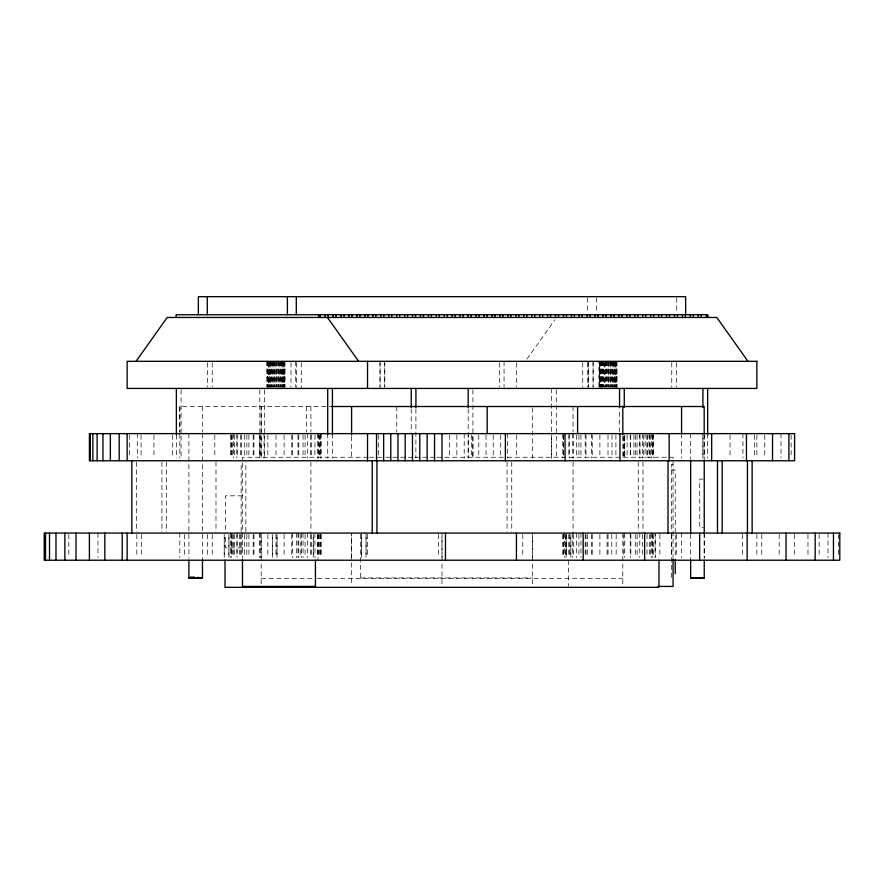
<?xml version="1.0" encoding="UTF-8"?>
<svg xmlns="http://www.w3.org/2000/svg" width="884" height="884" viewBox="0 0 884 884"><rect width="100%" height="100%" fill="white"/><g stroke="black" fill="none" stroke-linecap="round" stroke-linejoin="round"><path stroke-width="0.66" stroke-dasharray="4.42 3.31" d="M179.817 406.518L179.817 432.276L179.806 406.518L331.047 406.518M241.144 531.715L241.144 462.111M245.851 531.715L245.851 462.111M261.178 557.495L261.189 534.444M272.305 557.484L272.305 534.433M351.589 557.495L351.589 533.085L351.589 585.97M361.346 534.433L361.346 557.495L361.346 533.085M366.053 534.433L366.053 557.495L366.064 533.085M442 557.495L442 534.444M468.188 408.894L468.188 458.022L468.188 434.994M472.896 389.8L472.896 458.022L472.907 434.994M532.411 557.495L532.411 534.444M551.572 388.43L551.572 458.034L551.572 434.994M588.39 362.672L588.39 387.07L588.39 361.313M593.098 362.672L593.098 387.07L593.098 361.313M619.551 432.099L619.551 408.905M624.259 436.199L624.259 458.034L624.259 436.353M655.166 533.085L655.166 557.495L655.154 534.444M702.924 434.829L702.924 458.034L702.924 433.635M526.974 359.059L554.942 319.71M368.064 457.249L242.481 457.249L242.481 558.147M369.446 457.249L384.628 457.249M386.01 457.249L391.524 457.249M392.905 457.249L413.601 457.249M414.983 457.249L435.69 457.249M437.072 457.249L506.068 457.249M507.449 457.249L673.056 457.249L673.056 558.522M673.056 464.42L671.365 464.42L671.365 533.66M671.365 469.979L675.243 469.979L675.243 533.925M703.1 479.117L699.719 479.117L699.719 527.582L703.1 527.582M242.481 495.825L225.409 495.825L225.409 533.593M242.481 547.848L225.409 547.848L225.409 534.842M360.683 577.926L532.455 577.926M261.178 578.291L315.975 578.291M317.345 578.291L622.811 578.291M190.259 576.788L198.403 576.81M838.452 534.444L838.452 557.495M828.01 533.085L828.01 557.495M819.136 534.444L819.136 557.495M807.965 534.444L807.965 557.495M794.606 534.444L794.606 557.495M791.114 434.994L791.114 458.045M781.014 433.635L781.014 458.045M779.18 534.444L779.18 557.495M764.793 434.994L764.793 458.045M761.776 534.444L761.776 557.495M756.87 434.994L756.87 458.045M756.87 534.444L756.87 557.495M754.527 434.994L754.527 458.045M742.925 433.635L742.925 458.045M742.516 534.444L742.516 557.495M730.04 434.994L730.04 458.045M707.642 433.635L707.642 458.045M704.239 435.016L704.239 458.498M704.239 533.085L704.239 558.191M704.183 433.635L704.183 458.045M704.183 533.085L704.183 557.495M690.669 433.635L690.669 458.498M690.669 534.256L690.669 560.655M681.586 433.635L681.586 458.045M681.586 533.085L681.586 557.495M676.735 297.963L676.735 312.163M676.481 362.661L676.481 387.082M676.481 534.444L676.481 557.495M675.243 535.262L675.243 558.511M671.763 362.661L671.763 387.082M671.763 534.444L671.774 557.495M671.365 534.345L671.365 579.263M659.884 534.444L659.873 557.495M653.221 433.635L653.221 458.045M653.221 534.444L653.221 557.495M653.044 434.994L653.044 458.045M652.812 434.994L652.812 458.045M652.812 534.444L652.812 557.495M652.525 434.994L652.525 458.045M652.491 533.085L652.491 557.495M651.607 433.635L651.674 458.045M651.607 533.085L651.607 557.495M650.491 434.994L650.491 458.045M650.392 534.444L650.392 557.495M649.663 434.994L649.663 458.045M649.663 534.444L649.663 557.495M648.989 433.635L648.989 458.045M647.187 434.994L647.187 458.045M647.011 434.994L647.011 458.045M647.055 534.444L647.011 557.495M645.077 433.635L645.077 458.045M643.696 434.994L643.696 458.045M642.966 462.111L642.966 531.715M642.668 433.635L642.668 458.045M642.591 534.444L642.591 557.495M639.983 434.994L639.983 458.045M639.773 433.635L639.773 458.045M639.773 533.085L639.773 557.495M638.248 462.111L638.259 531.715M637.044 434.994L637.044 458.045M637.143 534.444L637.143 557.495M635.276 434.994L635.276 458.045M635.287 534.444L635.287 557.495M633.916 434.994L633.916 458.045M630.833 534.444L630.833 557.495M630.59 434.994L630.59 458.045M630.248 434.994L630.248 458.045M630.259 533.085L630.259 557.495M627.11 434.994L627.11 458.045M624.745 434.994L624.745 458.045M624.756 533.085L624.756 557.495M623.795 534.444L623.795 557.495M623.485 436.353L623.485 458.045M622.811 436.353L622.822 458.045M622.811 533.085L622.811 585.97M616.921 361.313L617.021 387.082M616.745 361.313L616.844 387.082M616.513 361.313L616.513 387.082M616.203 361.313L616.203 387.082M616.038 362.661L616.038 387.082M616.148 534.444L616.148 557.495M615.85 362.661L615.85 387.082M615.905 434.994L615.905 458.045M615.43 361.313L615.441 387.082M614.944 362.661L614.944 387.082M614.7 361.313L614.7 387.082M614.413 361.313L614.413 387.082M613.85 362.661L613.839 387.082M613.198 361.313L613.198 387.082M612.877 362.661L612.877 387.082M612.535 361.313L612.535 387.082M611.993 434.994L611.993 458.045M611.816 361.313L611.827 387.082M611.794 534.444L611.805 557.484M611.098 361.313L611.098 387.082M610.711 362.661L610.711 387.082M610.358 361.313L610.358 387.082M609.584 361.313L609.562 387.082M608.811 362.661L608.811 387.082M608.402 361.313L608.402 387.082M608.026 361.313L608.026 387.082M608.015 434.994L608.015 458.045M608.026 534.444L608.026 557.495M607.231 361.313L607.242 387.082M607.087 534.444L607.098 557.484M606.446 361.313L606.446 387.082M606.081 361.313L606.081 387.082M605.275 361.313L605.275 387.082M604.954 362.661L604.954 387.082M604.17 362.661L604.17 387.082M603.86 361.313L603.86 387.082M603.142 361.313L603.142 387.082M602.833 361.313L602.833 387.082M602.203 361.313L602.203 387.082M601.894 361.313L601.894 387.082M601.352 361.313L601.352 387.082M601.076 361.313L601.076 387.082M600.623 361.313L600.623 387.082M600.38 361.313L600.38 387.082M600.015 362.661L600.015 387.082M599.816 361.313L599.816 387.082M599.893 434.994L599.893 458.045M599.893 534.444L599.893 557.495M599.529 361.313L599.396 387.082M599.186 387.082L599.12 361.313L598.987 387.082M596.601 297.963L596.601 312.163M592.247 434.994L592.247 458.045M592.247 534.444L592.247 557.495M591.551 433.635L591.551 458.045M591.54 534.444L591.54 557.495M587.705 297.963L587.705 312.163M587.44 362.661L587.44 387.082M587.44 534.444L587.44 557.495M586.015 434.994L586.015 458.045M586.004 534.444L586.004 557.495M585.197 433.635L585.197 458.045M585.208 534.444L585.208 557.495M582.733 362.661L582.733 387.082M580.954 434.994L580.954 458.045M580.954 533.085L580.954 557.495M578.898 434.994L578.898 458.045M578.898 534.444L578.898 557.495M576.423 434.994L576.423 458.045M576.423 533.085L576.423 557.495M573.44 433.635L573.44 458.045M573.451 534.444L573.451 557.495M573.097 406.518L573.097 432.276M573.097 462.122L573.097 533.085M572.467 433.635L572.467 458.045M572.467 533.085L572.467 557.495M569.13 433.635L569.13 458.045M569.119 534.444L569.119 557.495M568.987 434.994L568.987 458.045M568.987 534.444L568.987 557.495M568.567 560.213L568.567 585.97M566.445 534.444L566.445 557.495M565.649 534.444L565.649 557.495M564.467 533.085L564.467 557.495M563.539 434.994L563.539 458.045M563.539 534.444L563.539 557.495M563.241 434.994L563.241 458.045M563.241 534.444L563.241 557.495M562.81 433.635L562.81 458.045M562.81 534.444L562.81 557.495M556.279 389.8L556.279 458.045M532.411 407.867L532.4 458.045M532.411 533.085L532.411 585.97M522.764 534.444L522.764 557.495M516.466 362.661L516.466 387.082M516.466 434.994L516.466 458.045M511.759 462.122L511.759 531.726M507.449 433.635L507.449 458.045M507.051 462.122L507.051 531.726M504.057 361.313L504.057 387.07M500.344 434.994L500.344 458.045M499.349 362.661L499.349 387.07M493.206 434.994L493.206 458.045M486.023 434.994L486.023 458.045M478.785 434.994L478.785 458.045M471.515 434.994L471.515 458.045M464.199 433.635L464.199 458.045M456.84 434.994L456.84 458.045M449.437 434.994L449.437 458.045M442 533.085L442 585.97M438.53 534.444L438.53 557.495M415.922 408.894L415.867 458.045M411.215 408.894L411.215 432.099M396.794 406.518L396.794 432.276M378.617 434.994L378.617 458.045M367.567 534.444L367.567 557.495M360.683 534.256L360.683 578.291M351.589 436.353L351.589 458.045M332.428 433.635L332.428 458.045M327.721 433.635L327.721 458.045M321.179 433.635L321.179 458.045M321.179 534.444L321.179 557.495M320.759 534.444L320.759 557.495M320.748 434.994L320.748 458.045M320.45 433.635L320.45 458.045M320.45 534.444L320.45 557.495M319.533 434.994L319.533 458.045M319.533 534.444L319.533 557.495M318.969 434.994L318.969 458.045M318.351 433.635L318.351 458.045M318.351 534.444L318.351 557.495M317.986 534.444L317.986 560.202M317.555 433.635L317.555 458.045M317.555 534.444L317.555 557.495M315.002 434.994L314.87 458.045M314.87 533.085L315.013 557.495M311.533 434.994L311.533 458.045M311.533 534.444L311.533 557.495M310.903 406.518L310.903 432.276M310.903 462.122L310.903 533.085M310.549 434.994L310.549 458.045M310.549 534.444L310.549 557.495M307.577 433.635L307.577 458.045M307.566 533.085L307.566 557.495M306.383 406.518L306.383 432.276M305.102 434.994L305.102 458.045M305.102 534.444L305.102 557.495M303.046 434.994L303.046 458.045M303.035 533.085L303.035 557.495M301.267 362.661L301.267 388.43M301.267 533.085L301.267 557.495M300.814 534.444L300.814 557.495M298.792 434.994L298.792 458.045M298.792 533.085L298.792 557.495M297.996 434.994L297.996 458.045M297.985 533.085L297.985 557.495M296.549 362.661L296.549 387.082M296.56 533.085L296.549 557.495M295.72 361.313L295.72 387.07M292.46 434.994L292.46 458.045M292.438 533.085L292.438 557.495M291.753 434.994L291.753 458.045M291.753 534.444L291.753 557.495M291.013 362.661L291.013 387.07M284.979 361.313L285.013 387.082M284.703 361.313L284.803 387.082M284.471 361.313L284.471 387.082M284.173 362.661L284.173 387.082M284.107 534.444L284.107 557.495M283.996 361.313L283.996 387.082M284.107 434.994L284.107 458.045M283.808 362.661L283.808 387.082M283.399 361.313L283.388 387.082M282.902 361.313L282.902 387.082M282.659 361.313L282.659 387.082M282.372 362.661L282.372 387.082M281.797 361.313L281.808 387.082M281.167 362.661L281.167 387.082M280.836 361.313L280.836 387.082M280.493 361.313L280.493 387.082M279.786 361.313L279.775 387.082M279.068 362.661L279.068 387.082M278.67 361.313L278.67 387.082M278.316 361.313L278.316 387.082M277.521 361.313L277.554 387.082M276.769 361.313L276.769 387.082M276.361 361.313L276.361 387.082M275.985 362.661L275.985 387.082M275.974 434.994L275.974 458.045M275.974 534.444L275.974 557.495M275.2 361.313L275.2 387.082M274.405 361.313L274.405 387.082M274.04 362.661L274.04 387.082M273.233 361.313L273.233 387.082M272.913 361.313L272.913 387.082M272.316 534.444L272.316 557.495M272.128 362.661L272.128 387.082M271.819 361.313L271.819 387.082M271.101 361.313L271.101 387.082M270.791 361.313L270.791 387.082M270.161 362.661L270.161 387.082M269.852 362.661L269.852 387.082M269.322 361.313L269.322 387.082M269.034 361.313L269.034 387.082M268.581 362.661L268.581 387.082M268.338 362.661L268.338 387.082M267.974 361.313L267.974 387.082M267.775 361.313L267.775 387.082M267.852 434.994L267.852 458.045M267.852 534.444L267.852 557.495M267.355 361.313L267.487 387.082M267.078 361.313L267.145 387.082M266.968 361.313L266.946 387.082M264.559 389.8L264.515 458.045M264.04 433.635L264.04 458.045M261.178 533.085L261.178 584.622M260.205 434.994L260.205 458.045M260.205 533.085L260.205 557.495M259.852 389.8L259.797 458.045M259.487 433.635L259.487 458.045M259.509 533.085L259.509 557.495M253.951 434.994L253.951 458.045M253.973 534.444L253.973 557.495M253.167 534.444L253.167 557.495M253.167 434.994L253.167 458.045M248.901 434.994L248.901 458.045M248.923 534.444L248.923 557.495M246.857 434.994L246.857 458.045M246.857 534.444L246.857 557.495M244.371 434.994L244.371 458.045M244.393 534.444L244.393 557.495M241.409 434.994L241.409 458.045M241.409 534.444L241.409 557.495M240.415 434.994L240.415 458.045M240.426 534.444L240.426 557.495M239.365 534.444L239.365 557.495M237.078 434.994L237.078 458.045M237.089 533.085L237.089 557.495M236.945 433.635L236.945 458.045M236.945 534.444L236.945 557.495M234.393 434.994L234.393 458.045M234.404 534.444L234.404 557.495M233.597 433.635L233.597 458.045M233.608 534.444L233.608 557.495M232.426 434.994L232.426 458.045M232.426 534.444L232.426 557.495M231.498 434.994L231.498 458.045M231.509 534.444L231.509 557.495M231.199 434.994L231.199 458.045M231.199 533.085L231.199 557.495M230.768 434.994L230.768 458.045M230.779 533.085L230.779 557.495M215.983 462.122L215.983 531.726M214.823 434.994L214.823 458.045M212.226 362.661L212.226 387.082M212.226 534.444L212.226 557.495M207.519 362.661L207.519 387.082M207.519 534.444L207.519 557.495M202.414 406.518L202.414 432.276M202.414 433.635L202.469 558.688M188.9 433.635L188.9 558.191M184.347 534.444L184.347 557.495M181.065 389.8L181.065 458.045M179.817 433.635L179.817 458.045M179.817 533.085L179.817 557.495M176.358 434.829L176.358 458.045M172.325 434.994L172.325 458.045M166.623 462.122L166.623 531.726M161.916 462.122L161.916 531.726M153.949 434.994L153.949 458.045M141.484 534.444L141.484 557.495M141.064 434.994L141.064 458.045M137.539 433.635L137.539 458.045M136.843 534.444L136.843 557.495M136.545 462.122L136.545 531.726M129.462 434.994L129.462 458.045M97.969 533.085L97.969 557.495M68.83 534.444L68.83 557.495M224.238 534.444L224.238 557.495L224.238 534.444M228.945 534.444L228.945 557.495L228.945 534.444M261.178 406.518L261.178 458.045L261.178 406.518M277.012 534.433L277.012 557.484L277.023 534.444M313.267 534.444L313.267 557.495L313.267 534.444M380.043 362.661L380.043 387.07L380.043 362.661M384.761 362.661L384.75 387.07L384.75 362.661M566.125 534.444L566.125 557.495L566.136 534.444M570.832 534.444L570.832 557.495L570.843 534.444"/><path stroke-width="1.33" d="M468.188 407.535L468.188 388.43M619.551 407.535L619.551 388.43M624.259 407.535L624.259 388.43M702.924 407.535L702.924 388.43M704.183 433.635L704.183 406.518L331.577 406.518M136.037 361.313L167.198 317.466L716.802 317.466L747.963 361.313M690.669 560.257L690.669 578.291L696.095 577.694M188.9 577.926L202.469 577.926M690.669 577.926L704.239 577.926M690.669 578.291L704.239 578.291L704.239 560.334M315.621 586.423L242.481 586.423L242.481 559.484M657.873 586.423L673.056 586.423L673.056 559.484M327.456 317.466L358.617 361.313M833.457 533.085L833.457 560.213M815.17 533.085L815.17 560.213M788.904 433.635L788.904 460.763M786.031 533.085L786.031 560.213M772.528 433.635L772.528 460.763M752.151 460.763L752.151 533.085M747.444 460.763L747.444 533.085M747.157 533.085L747.157 560.213M746.45 433.635L746.45 460.763M722.195 460.763L722.195 533.085M717.488 460.763L717.488 533.085M711.664 433.635L711.664 460.763M707.896 317.466L707.896 314.748L176.093 314.748L176.093 317.466M707.642 388.43L707.642 434.829M706.404 314.748L706.404 317.466M704.239 459.879L704.239 533.085M701.288 314.748L701.288 317.466M699.653 533.085L699.653 560.213M698.305 314.748L698.305 317.466M693.343 314.748L693.343 317.466M690.669 459.879L690.669 533.085M690.36 314.748L690.36 317.466M685.641 314.748L685.641 296.67L198.359 296.67L198.359 314.748M685.398 314.748L685.398 317.466M682.415 314.748L682.415 317.466M681.586 406.518L681.586 433.635M677.453 314.748L677.453 317.466M675.243 559.892L675.243 573.705M674.47 314.748L674.47 317.466M669.508 314.748L669.508 317.466M669.166 433.635L669.166 460.763M668.017 460.763L668.017 533.085M666.536 314.748L666.536 317.466M661.575 314.748L661.575 317.466M658.978 560.213L658.978 587.33L225.022 587.33L225.022 560.213M658.591 314.748L658.591 317.466M653.63 314.748L653.63 317.466M650.646 314.748L650.646 317.466M645.685 314.748L645.685 317.466M644.635 533.085L644.635 560.213M642.701 314.748L642.701 317.466M637.74 314.748L637.74 317.466M634.756 314.748L634.756 317.466M629.795 314.748L629.795 317.466M626.811 314.748L626.811 317.466M622.811 406.518L622.811 434.994M621.85 314.748L621.85 317.466M619.96 433.635L619.96 460.763M618.866 314.748L618.866 317.466M613.905 314.748L613.905 317.466M610.921 314.748L610.921 317.466M605.96 314.748L605.96 317.466M602.976 314.748L602.976 317.466M598.015 314.748L598.015 317.466M595.031 314.748L595.031 317.466M590.07 314.748L590.07 317.466M587.086 314.748L587.086 317.466M583.186 533.085L583.186 560.213M582.136 314.748L582.136 317.466M579.153 314.748L579.153 317.466M577.606 406.518L577.606 433.635M574.412 314.748L574.412 317.466M571.429 314.748L571.429 317.466M566.467 314.748L566.467 317.466M565.031 433.635L565.031 460.763M563.484 314.748L563.484 317.466M558.522 314.748L558.522 317.466M555.539 314.748L555.539 317.466M550.577 314.748L550.577 317.466M547.594 314.748L547.594 317.466M542.632 314.748L542.632 317.466M539.649 314.748L539.649 317.466M534.687 314.748L534.687 317.466M531.704 314.748L531.704 317.466M526.742 314.748L526.742 317.466M523.759 314.748L523.759 317.466M518.798 314.748L518.798 317.466M516.433 533.085L516.433 560.213M515.814 314.748L515.814 317.466M510.853 314.748L510.853 317.466M507.869 314.748L507.869 317.466M505.372 433.635L505.372 460.763M502.908 314.748L502.908 317.466M499.924 314.748L499.924 317.466M494.963 314.748L494.963 317.466M491.99 314.748L491.99 317.466M487.206 406.518L487.206 433.635M487.029 314.748L487.029 317.466M484.045 314.748L484.045 317.466M479.084 314.748L479.084 317.466M476.1 314.748L476.1 317.466M471.139 314.748L471.139 317.466M468.155 314.748L468.155 317.466M463.194 314.748L463.194 317.466M460.21 314.748L460.21 317.466M455.249 314.748L455.249 317.466M452.265 314.748L452.265 317.466M447.304 314.748L447.304 317.466M445.47 533.085L445.47 560.213M444.321 314.748L444.321 317.466M442 433.635L442 460.763M439.359 314.748L439.359 317.466M436.376 314.748L436.376 317.466M434.552 433.635L434.552 460.763M431.414 314.748L431.414 317.466M428.431 314.748L428.431 317.466M427.149 433.635L427.149 460.763M423.469 314.748L423.469 317.466M420.486 314.748L420.486 317.466M419.789 433.635L419.789 460.763M415.922 388.43L415.922 407.535M415.524 314.748L415.524 317.466M412.541 314.748L412.541 317.466M412.474 433.635L412.474 460.763M411.215 388.43L411.215 407.535M407.59 314.748L407.59 317.466M405.203 433.635L405.203 460.763M404.607 314.748L404.607 317.466M399.645 314.748L399.645 317.466M397.977 433.635L397.977 460.763M396.662 314.748L396.662 317.466M391.7 314.748L391.7 317.466M390.783 433.635L390.783 460.763M388.717 314.748L388.717 317.466M383.755 314.748L383.755 317.466M383.645 433.635L383.645 460.763M380.772 314.748L380.772 317.466M376.938 460.763L376.938 533.085M376.54 433.635L376.54 460.763M375.811 314.748L375.811 317.466M372.827 314.748L372.827 317.466M372.23 460.763L372.23 533.085M367.866 314.748L367.866 317.466M367.523 361.313L367.523 388.43M367.523 433.635L367.523 460.763M364.882 314.748L364.882 317.466M359.921 314.748L359.921 317.466M356.937 314.748L356.937 317.466M351.976 314.748L351.976 317.466M351.589 406.518L351.589 434.994M348.992 314.748L348.992 317.466M344.031 314.748L344.031 317.466M341.047 314.748L341.047 317.466M336.086 314.748L336.086 317.466M333.102 314.748L333.102 317.466M332.428 388.43L332.428 434.829M328.141 314.748L328.141 317.466M327.71 388.43L327.721 434.829M325.168 314.748L325.168 317.466M320.041 314.748L320.041 317.466M318.549 314.748L318.549 317.466M315.422 560.213L315.422 587.33M296.295 296.67L296.295 314.748M287.388 296.67L287.388 314.748M207.265 296.67L207.265 314.748M202.469 560.058L202.469 578.291L188.9 578.291L188.9 560.334M176.358 388.43L176.358 434.829M131.838 460.763L131.838 533.085M127.13 433.635L127.13 460.763M127.13 533.085L127.13 560.213M122.224 533.085L122.224 560.213M119.207 433.635L119.207 460.763M110.356 433.635L110.356 460.763M104.82 533.085L104.82 560.213M102.975 433.635L102.975 460.763M97.13 433.635L97.13 460.763M92.875 433.635L92.875 460.763M90.279 433.635L90.279 460.763M89.395 533.085L89.395 560.213M76.035 533.085L76.035 560.213M64.864 533.085L64.864 560.213M55.99 533.085L55.99 560.213M49.515 533.085L49.515 560.213M45.548 533.085L45.548 560.213M756.87 361.313L127.13 361.313L127.13 388.43L756.87 388.43L756.87 361.313M794.594 433.635L89.406 433.635L89.406 460.763L794.594 460.763L794.594 433.635M839.8 533.085L44.2 533.085L44.2 560.213L839.8 560.213L839.8 533.085"/></g></svg>
